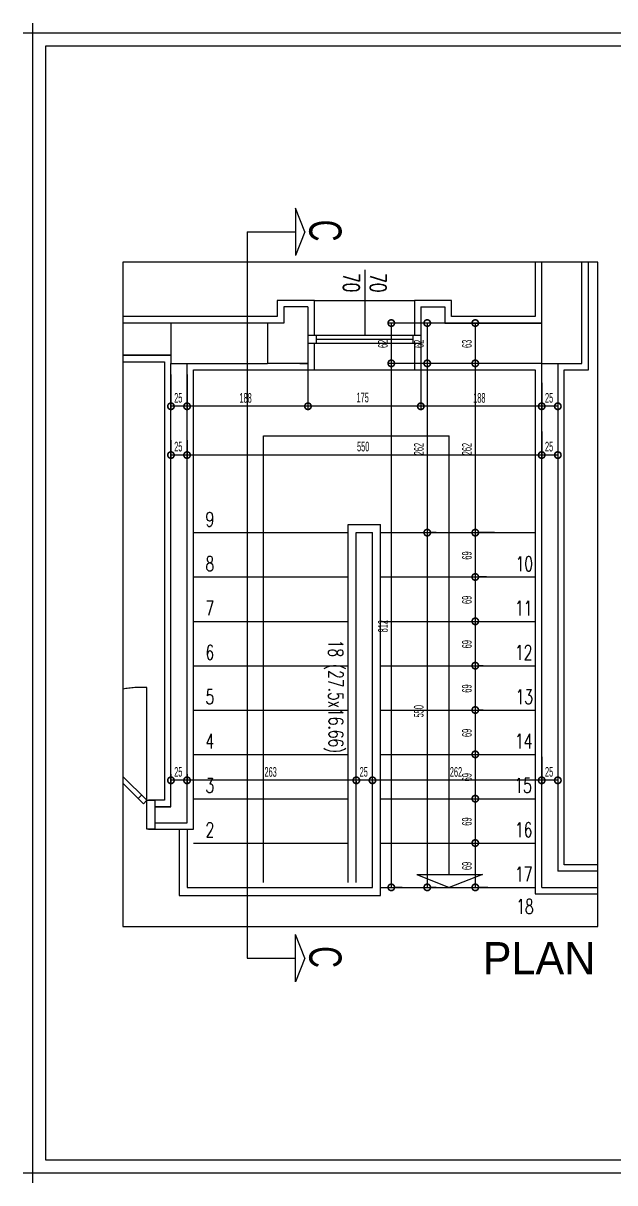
# Model space of a CAD drawing. Extents: x 3907.4 to 3911.57, y -3054.42 to -3053.7.
# Drawn here: x 3911.0988 to 3911.2823, y -3054.4197 to -3054.0601 of the extents above; entities that cross this region are included whole.
import ezdxf

# ---------------------------------------------------------------- set-up
doc = ezdxf.new("R2010")
doc.units = 0
doc.header["$LTSCALE"] = 2
doc.header["$MEASUREMENT"] = 0
doc.linetypes.add('ACAD_ISO04W100', pattern=[30, 24, -3, 0, -3])
doc.linetypes.add('ACAD_ISO07W100', pattern=[3.5, 0.5, -3])
doc.layers.get('0').update_dxf_attribs({"linetype": 'CONTINUOUS'})
for name, color, linetype in [('DOĞRAMA', 2, 'CONTINUOUS'), ('DUVAR', 7, 'CONTINUOUS'), ('KOLON', 3, 'CONTINUOUS'), ('MB', 11, 'CONTINUOUS'), ('OLÇÜ', 6, 'CONTINUOUS'), ('SıVA', 6, 'CONTINUOUS'), ('TARAMA', 9, 'CONTINUOUS'), ('TEXT', 11, 'CONTINUOUS')]:
    doc.layers.add(name, color=color, linetype=linetype)
doc.styles.add('İSİM', font='comicbd.ttf')
doc.styles.add('KAPı-PEN', font='simplex.shx', dxfattribs={"width": 0.7, "height": 10})
doc.styles.add('MAHAL', font='stylu.ttf', dxfattribs={"width": 0.7, "height": 20})
doc.styles.add('ÖLÇÜ', font='stylu.ttf', dxfattribs={"width": 0.5})

msp = doc.modelspace()

# ---------------------------------------------------------------- linework, layer by layer
at = {"color": 0, "linetype": 'ByBlock', "const_width": 0.002}
for points in [[(3911.212986208102, -3054.153318527945, 1), (3911.212986208102, -3054.152818527945, 1)], [(3911.224138085229, -3054.153318527945, 1), (3911.224138085229, -3054.152818527945, 1)], [(3911.239034710914, -3054.153318527945, 1), (3911.239034710914, -3054.152818527945, 1)], [(3911.212986208102, -3054.165318527946, 1), (3911.212986208102, -3054.165818527945, 1)], [(3911.212986208102, -3054.165818527945, 1), (3911.212986208102, -3054.165318527946, 1)], [(3911.224138085229, -3054.165318527946, 1), (3911.224138085229, -3054.165818527945, 1)], [(3911.224138085229, -3054.165818527945, 1), (3911.224138085229, -3054.165318527946, 1)], [(3911.239034710914, -3054.165318527946, 1), (3911.239034710914, -3054.165818527945, 1)], [(3911.239034710914, -3054.165818527945, 1), (3911.239034710914, -3054.165318527946, 1)], [(3911.144888333918, -3054.178881407046, 1), (3911.144388333918, -3054.178881407046, 1)], [(3911.149388333918, -3054.178881407046, 1), (3911.149888333918, -3054.178881407046, 1)], [(3911.149888333918, -3054.178881407046, 1), (3911.149388333918, -3054.178881407046, 1)], [(3911.186888333918, -3054.178881407046, 1), (3911.187388333918, -3054.178881407046, 1)], [(3911.187388333918, -3054.178881407046, 1), (3911.186888333918, -3054.178881407046, 1)], [(3911.221888333918, -3054.178881407046, 1), (3911.222388333917, -3054.178881407046, 1)], [(3911.222388333917, -3054.178881407046, 1), (3911.221888333918, -3054.178881407046, 1)], [(3911.259388333918, -3054.178881407046, 1), (3911.259888333918, -3054.178881407046, 1)], [(3911.259888333918, -3054.178881407046, 1), (3911.259388333918, -3054.178881407046, 1)], [(3911.264388333918, -3054.178881407046, 1), (3911.264888333917, -3054.178881407046, 1)], [(3911.144888333918, -3054.194007746584, 1), (3911.144388333918, -3054.194007746584, 1)], [(3911.149388333918, -3054.194007746584, 1), (3911.149888333918, -3054.194007746584, 1)], [(3911.149888333918, -3054.194007746584, 1), (3911.149388333918, -3054.194007746584, 1)], [(3911.259388333918, -3054.194007746584, 1), (3911.259888333918, -3054.194007746584, 1)], [(3911.259888333918, -3054.194007746584, 1), (3911.259388333918, -3054.194007746584, 1)], [(3911.264388333918, -3054.194007746584, 1), (3911.264888333917, -3054.194007746584, 1)], [(3911.224138085229, -3054.218318527945, 1), (3911.224138085229, -3054.217818527945, 1)], [(3911.224138085229, -3054.217818527945, 1), (3911.224138085229, -3054.218318527945, 1)], [(3911.239034710914, -3054.218318527945, 1), (3911.239034710914, -3054.217818527945, 1)], [(3911.239034710914, -3054.217818527945, 1), (3911.239034710914, -3054.218318527945, 1)], [(3911.239034710914, -3054.231568527945, 1), (3911.239034710914, -3054.232068527946, 1)], [(3911.239034710914, -3054.232068527946, 1), (3911.239034710914, -3054.231568527945, 1)], [(3911.239034710914, -3054.245318527946, 1), (3911.239034710914, -3054.245818527946, 1)], [(3911.239034710914, -3054.245818527946, 1), (3911.239034710914, -3054.245318527946, 1)], [(3911.239034710914, -3054.259568527945, 1), (3911.239034710914, -3054.259068527946, 1)], [(3911.239034710914, -3054.259068527946, 1), (3911.239034710914, -3054.259568527945, 1)], [(3911.239034710914, -3054.272818527946, 1), (3911.239034710914, -3054.273318527945, 1)], [(3911.239034710914, -3054.273318527945, 1), (3911.239034710914, -3054.272818527946, 1)], [(3911.239034710914, -3054.286568527945, 1), (3911.239034710914, -3054.287068527945, 1)], [(3911.239034710914, -3054.287068527945, 1), (3911.239034710914, -3054.286568527945, 1)], [(3911.144888333918, -3054.294874074469, 1), (3911.144388333918, -3054.294874074469, 1)], [(3911.149388333918, -3054.294874074469, 1), (3911.149888333918, -3054.294874074469, 1)], [(3911.149888333918, -3054.294874074469, 1), (3911.149388333918, -3054.294874074469, 1)], [(3911.202388333918, -3054.294874074469, 1), (3911.201888333918, -3054.294874074469, 1)], [(3911.201888333918, -3054.294874074469, 1), (3911.202388333918, -3054.294874074469, 1)], [(3911.206888333918, -3054.294874074469, 1), (3911.207388333918, -3054.294874074469, 1)], [(3911.207388333918, -3054.294874074469, 1), (3911.206888333918, -3054.294874074469, 1)], [(3911.259388333918, -3054.294874074469, 1), (3911.259888333918, -3054.294874074469, 1)], [(3911.259888333918, -3054.294874074469, 1), (3911.259388333918, -3054.294874074469, 1)], [(3911.264388333918, -3054.294874074469, 1), (3911.264888333917, -3054.294874074469, 1)], [(3911.239034710914, -3054.300818527945, 1), (3911.239034710914, -3054.300318527945, 1)], [(3911.239034710914, -3054.300318527945, 1), (3911.239034710914, -3054.300818527945, 1)], [(3911.239034710914, -3054.314568527946, 1), (3911.239034710914, -3054.314068527945, 1)], [(3911.239034710914, -3054.314068527945, 1), (3911.239034710914, -3054.314568527946, 1)], [(3911.212986208102, -3054.327818527946, 1), (3911.212986208102, -3054.328318527946, 1)], [(3911.224138085229, -3054.327818527946, 1), (3911.224138085229, -3054.328318527946, 1)], [(3911.239034710914, -3054.327818527946, 1), (3911.239034710914, -3054.328318527946, 1)]]:
    msp.add_lwpolyline(points, format="xyb", close=True, dxfattribs=at)
at = {"layer": 'DOĞRAMA'}
for p, q in [((3911.20491075802, -3054.156818527946), (3911.20491075802, -3054.13658142033)), ((3911.189138333918, -3054.146068527945), (3911.220138333917, -3054.146068527945)), ((3911.187138333918, -3054.156818527946), (3911.222138333918, -3054.156818527946)), ((3911.189638333918, -3054.156818527946), (3911.189638333918, -3054.159318527945)), ((3911.189638333918, -3054.156818527946), (3911.189638333918, -3054.159318527945)), ((3911.189638333918, -3054.158068527945), (3911.219638333918, -3054.158068527945)), ((3911.219638333918, -3054.156818527946), (3911.219638333918, -3054.159318527945)), ((3911.187138333918, -3054.159318527945), (3911.222138333918, -3054.159318527945)), ((3911.189138333918, -3054.167568527946), (3911.220138333917, -3054.167568527946)), ((3911.137138333918, -3054.301068527946), (3911.129732703598, -3054.293662897626)), ((3911.136077673746, -3054.302129188117), (3911.129732703598, -3054.295784217969)), ((3911.135534018822, -3054.29946421285), (3911.13447335865, -3054.300524873022)), ((3911.137138333918, -3054.301068527946), (3911.136077673746, -3054.302129188117)), ((3911.137138333918, -3054.301068527946), (3911.139638333917, -3054.301068527946)), ((3911.137138333918, -3054.310068527946), (3911.137138333918, -3054.301068527946)), ((3911.139638333917, -3054.301068527946), (3911.139638333917, -3054.310068527946)), ((3911.139638333917, -3054.310068527946), (3911.137138333918, -3054.310068527946))]:
    msp.add_line(p, q, dxfattribs=at)
at = {"layer": 'DOĞRAMA', "linetype": 'ACAD_ISO07W100'}
msp.add_line((3911.137138333918, -3054.301068527946), (3911.137138333918, -3054.266092021763), dxfattribs=at)
msp.add_arc((3911.135638333918, -3054.299591022099), 0.03353256661108787, 87.43615339529136, 100.143624295099, dxfattribs=at)
at = {"layer": 'DUVAR', "color": 7}
for p, q in [((3911.183261078867, -3054.117414387031), (3911.183261078867, -3054.132134387031)), ((3911.186129042531, -3054.124774387031), (3911.183261078867, -3054.117414387031)), ((3911.186129042531, -3054.124774387031), (3911.183261078867, -3054.132134387031))]:
    msp.add_line(p, q, dxfattribs=at)
at = {"layer": 'DUVAR', "color": 7, "linetype": 'ACAD_ISO04W100', "ltscale": 0.5}
for p, q in [((3911.168261078867, -3054.124774387031), (3911.168261078867, -3054.350044912379)), ((3911.168261078867, -3054.124774387031), (3911.183261078867, -3054.124774387031)), ((3911.168261078867, -3054.350044912379), (3911.183261078867, -3054.350044912379))]:
    msp.add_line(p, q, dxfattribs=at)
at = {"layer": 'DUVAR'}
for p, q in [((3911.187138333918, -3054.148068527945), (3911.179638333918, -3054.148068527945)), ((3911.179638333918, -3054.148068527945), (3911.179638333918, -3054.153068527945)), ((3911.187138333918, -3054.148068527945), (3911.187138333918, -3054.165568527946)), ((3911.222138333918, -3054.148068527945), (3911.229638333918, -3054.148068527945)), ((3911.222138333918, -3054.148068527945), (3911.222138333918, -3054.165568527946)), ((3911.229638333918, -3054.148068527945), (3911.229638333918, -3054.153068527945)), ((3911.144638333918, -3054.153068527945), (3911.129732703598, -3054.153068527945)), ((3911.179638333918, -3054.153068527945), (3911.174638333918, -3054.153068527945)), ((3911.259638333918, -3054.153068527945), (3911.229638333918, -3054.153068527945)), ((3911.229638333918, -3054.153068527945), (3911.259638333918, -3054.153068527945)), ((3911.129732703598, -3054.163068527946), (3911.144638333918, -3054.163068527946)), ((3911.144638333918, -3054.163068527946), (3911.129732703598, -3054.163068527946)), ((3911.144638333918, -3054.303068527945), (3911.144638333918, -3054.165568527946)), ((3911.149638333918, -3054.308068527946), (3911.149638333918, -3054.165568527946)), ((3911.187138333918, -3054.165568527946), (3911.174638333918, -3054.165568527946)), ((3911.184638333918, -3054.165568527946), (3911.187138333918, -3054.165568527946)), ((3911.259638333918, -3054.165568527946), (3911.222138333918, -3054.165568527946)), ((3911.259638333918, -3054.328068527946), (3911.259638333918, -3054.165568527946)), ((3911.264638333918, -3054.165568527946), (3911.264638333918, -3054.168068527945)), ((3911.264638333918, -3054.168068527945), (3911.264638333918, -3054.323068527945)), ((3911.264638333918, -3054.198068527945), (3911.264638333918, -3054.198068527945)), ((3911.139638333917, -3054.303068527945), (3911.144638333918, -3054.303068527945)), ((3911.144638333918, -3054.303068527945), (3911.139638333917, -3054.303068527945)), ((3911.139638333917, -3054.303068527945), (3911.139638333917, -3054.308068527946)), ((3911.139638333917, -3054.303068527945), (3911.139638333917, -3054.308068527946)), ((3911.139638333917, -3054.303068527945), (3911.139638333917, -3054.308068527946)), ((3911.139638333917, -3054.308068527946), (3911.149638333918, -3054.308068527946)), ((3911.277013592367, -3054.323068527945), (3911.264638333917, -3054.323068527945)), ((3911.259638333918, -3054.328068527946), (3911.277013592367, -3054.328068527946))]:
    msp.add_line(p, q, dxfattribs=at)
at = {"layer": 'DUVAR', "color": 7, "ltscale": 0.5}
for p, q in [((3911.186129042531, -3054.350044912379), (3911.183261078867, -3054.342684912378)), ((3911.183261078867, -3054.357404912378), (3911.183261078867, -3054.342684912378)), ((3911.186129042531, -3054.350044912379), (3911.183261078867, -3054.357404912378))]:
    msp.add_line(p, q, dxfattribs=at)
at = {"layer": 'KOLON'}
for p, q in [((3911.259638333918, -3054.165568527946), (3911.259638333918, -3054.134182882118)), ((3911.272138333918, -3054.165568527946), (3911.272138333918, -3054.134182882118)), ((3911.144638333918, -3054.153068527945), (3911.144638333918, -3054.165568527946)), ((3911.174638333918, -3054.153068527945), (3911.144638333918, -3054.153068527945)), ((3911.174638333918, -3054.153068527946), (3911.174638333918, -3054.165568527946)), ((3911.144638333918, -3054.165568527946), (3911.174638333918, -3054.165568527946)), ((3911.259638333918, -3054.165568527946), (3911.272138333918, -3054.165568527946))]:
    msp.add_line(p, q, dxfattribs=at)
at = {"layer": 'MB', "color": 2}
for p, q in [((3911.173388333918, -3054.326568527945), (3911.173388333918, -3054.188068527946)), ((3911.173388333918, -3054.188068527946), (3911.230888333918, -3054.188068527946)), ((3911.230888333918, -3054.324068527946), (3911.230888333918, -3054.188068527946)), ((3911.220888333918, -3054.324068527946), (3911.241315669625, -3054.324068527946)), ((3911.220888333918, -3054.324068527946), (3911.230888333918, -3054.328068527946)), ((3911.241315669625, -3054.324068527946), (3911.230888333918, -3054.328068527946))]:
    msp.add_line(p, q, dxfattribs=at)
at = {"layer": 'MB'}
for p, q in [((3911.199638333918, -3054.326568527945), (3911.199638333918, -3054.215568527945)), ((3911.199638333918, -3054.215568527945), (3911.209638333918, -3054.215568527945)), ((3911.209638333918, -3054.330568527946), (3911.209638333918, -3054.215568527945)), ((3911.151638333918, -3054.218068527945), (3911.199638333918, -3054.218068527945)), ((3911.202138333918, -3054.326568527945), (3911.202138333918, -3054.218068527945)), ((3911.202138333918, -3054.218068527945), (3911.207138333918, -3054.218068527945)), ((3911.207138333918, -3054.328068527946), (3911.207138333918, -3054.218068527945)), ((3911.209638333918, -3054.218068527945), (3911.257638333918, -3054.218068527945)), ((3911.151638333918, -3054.231818527946), (3911.199638333918, -3054.231818527946)), ((3911.209638333918, -3054.231818527946), (3911.257638333918, -3054.231818527946)), ((3911.151638333918, -3054.245568527946), (3911.199638333918, -3054.245568527946)), ((3911.209638333918, -3054.245568527946), (3911.257638333918, -3054.245568527946)), ((3911.151638333918, -3054.259318527946), (3911.199638333918, -3054.259318527946)), ((3911.209638333918, -3054.259318527946), (3911.257638333918, -3054.259318527946)), ((3911.151638333918, -3054.273068527945), (3911.199638333918, -3054.273068527945)), ((3911.209638333918, -3054.273068527945), (3911.257638333918, -3054.273068527945)), ((3911.151638333918, -3054.286818527945), (3911.199638333918, -3054.286818527945)), ((3911.209638333918, -3054.286818527945), (3911.257638333918, -3054.286818527945)), ((3911.151638333918, -3054.300568527945), (3911.199638333918, -3054.300568527945)), ((3911.209638333918, -3054.300568527945), (3911.257638333918, -3054.300568527945)), ((3911.147138333918, -3054.310068527946), (3911.147138333918, -3054.330568527946)), ((3911.149638333918, -3054.310068527946), (3911.149638333918, -3054.328068527946)), ((3911.151638333918, -3054.314318527945), (3911.199638333918, -3054.314318527945)), ((3911.209638333918, -3054.314318527945), (3911.257638333918, -3054.314318527945)), ((3911.147138333918, -3054.330568527946), (3911.209638333918, -3054.330568527946)), ((3911.149638333918, -3054.328068527946), (3911.207138333918, -3054.328068527946)), ((3911.199638333918, -3054.330568527946), (3911.202138333918, -3054.330568527946)), ((3911.209638333918, -3054.328068527946), (3911.257638333918, -3054.328068527946))]:
    msp.add_line(p, q, dxfattribs=at)
at = {"layer": 'OLÇÜ', "color": 6}
for p, q in [((3911.227486456791, -3054.153068527945), (3911.211986208102, -3054.153068527945)), ((3911.212986208102, -3054.153068527945), (3911.212986208102, -3054.165568527946)), ((3911.238638333918, -3054.153068527945), (3911.223138085229, -3054.153068527945)), ((3911.224138085229, -3054.153068527945), (3911.224138085229, -3054.165568527946)), ((3911.244524456808, -3054.153068527945), (3911.238034710915, -3054.153068527945)), ((3911.239034710914, -3054.153068527945), (3911.239034710914, -3054.165568527946)), ((3911.187138333918, -3054.165318527946), (3911.187138333918, -3054.179881407045)), ((3911.187138333918, -3054.165318527946), (3911.187138333918, -3054.179881407045)), ((3911.227486456791, -3054.165568527946), (3911.211986208102, -3054.165568527946)), ((3911.227486456791, -3054.165568527946), (3911.211986208102, -3054.165568527946)), ((3911.212986208102, -3054.165568527946), (3911.212986208102, -3054.328068527946)), ((3911.222138333918, -3054.165318527946), (3911.222138333918, -3054.179881407045)), ((3911.222138333918, -3054.165318527946), (3911.222138333918, -3054.179881407045)), ((3911.238638333918, -3054.165568527946), (3911.223138085229, -3054.165568527946)), ((3911.238638333918, -3054.165568527946), (3911.223138085229, -3054.165568527946)), ((3911.224138085229, -3054.165568527946), (3911.224138085229, -3054.218068527945)), ((3911.244524456808, -3054.165568527946), (3911.238034710915, -3054.165568527946)), ((3911.244524456808, -3054.165568527946), (3911.238034710915, -3054.165568527946)), ((3911.239034710914, -3054.165568527946), (3911.239034710914, -3054.218068527945)), ((3911.144638333918, -3054.169068527945), (3911.144638333918, -3054.179881407045)), ((3911.149638333918, -3054.169068527945), (3911.149638333918, -3054.179881407045)), ((3911.149638333918, -3054.169068527945), (3911.149638333918, -3054.179881407045)), ((3911.259638333918, -3054.171568527946), (3911.259638333918, -3054.179881407045)), ((3911.259638333918, -3054.171568527946), (3911.259638333918, -3054.179881407045)), ((3911.264638333918, -3054.171568527946), (3911.264638333918, -3054.179881407045)), ((3911.149638333918, -3054.178881407046), (3911.144638333918, -3054.178881407046)), ((3911.187138333918, -3054.178881407046), (3911.149638333918, -3054.178881407046)), ((3911.222138333918, -3054.178881407046), (3911.187138333918, -3054.178881407046)), ((3911.259638333918, -3054.178881407046), (3911.222138333918, -3054.178881407046)), ((3911.264638333918, -3054.178881407046), (3911.259638333918, -3054.178881407046)), ((3911.259638333918, -3054.186694867484), (3911.259638333918, -3054.195007746584)), ((3911.259638333918, -3054.186694867484), (3911.259638333918, -3054.195007746584)), ((3911.264638333918, -3054.186694867484), (3911.264638333918, -3054.195007746584)), ((3911.144638333918, -3054.18941099118), (3911.144638333918, -3054.195007746584)), ((3911.149638333918, -3054.18941099118), (3911.149638333918, -3054.195007746584)), ((3911.149638333918, -3054.18941099118), (3911.149638333918, -3054.195007746584)), ((3911.149638333918, -3054.194007746584), (3911.144638333918, -3054.194007746584)), ((3911.259638333918, -3054.194007746584), (3911.149638333918, -3054.194007746584)), ((3911.264638333918, -3054.194007746584), (3911.259638333918, -3054.194007746584)), ((3911.224138085229, -3054.218068527945), (3911.224138085229, -3054.328068527946)), ((3911.226891513429, -3054.218068527945), (3911.225138085229, -3054.218068527945)), ((3911.226891513429, -3054.218068527945), (3911.225138085229, -3054.218068527945)), ((3911.233034710915, -3054.218068527945), (3911.238034710915, -3054.218068527945)), ((3911.239034710914, -3054.218068527945), (3911.239034710914, -3054.231818527946)), ((3911.245034710915, -3054.218068527945), (3911.240034710915, -3054.218068527945)), ((3911.239034710914, -3054.231818527946), (3911.239034710914, -3054.245568527946)), ((3911.242522261139, -3054.231818527946), (3911.240034710915, -3054.231818527946)), ((3911.242522261139, -3054.231818527946), (3911.240034710915, -3054.231818527946)), ((3911.239034710914, -3054.245568527946), (3911.239034710914, -3054.259318527946)), ((3911.239638333918, -3054.245568527946), (3911.240034710915, -3054.245568527946)), ((3911.239638333918, -3054.245568527946), (3911.240034710915, -3054.245568527946)), ((3911.239034710914, -3054.259318527946), (3911.239034710914, -3054.273068527945)), ((3911.241477737315, -3054.259318527946), (3911.240034710915, -3054.259318527946)), ((3911.241477737315, -3054.259318527946), (3911.240034710915, -3054.259318527946)), ((3911.239034710914, -3054.273068527945), (3911.239034710914, -3054.286818527945)), ((3911.241477737315, -3054.273068527945), (3911.240034710915, -3054.273068527945)), ((3911.241477737315, -3054.273068527945), (3911.240034710915, -3054.273068527945)), ((3911.239034710914, -3054.286818527945), (3911.239034710914, -3054.300568527945)), ((3911.239638333918, -3054.286818527945), (3911.240034710915, -3054.286818527945)), ((3911.239638333918, -3054.286818527945), (3911.240034710915, -3054.286818527945)), ((3911.259638333918, -3054.287561195369), (3911.259638333918, -3054.295874074468)), ((3911.259638333918, -3054.287561195369), (3911.259638333918, -3054.295874074468)), ((3911.264638333918, -3054.287561195369), (3911.264638333918, -3054.295874074468)), ((3911.144638333918, -3054.292954051518), (3911.144638333918, -3054.295874074468)), ((3911.149638333918, -3054.294874074469), (3911.144638333918, -3054.294874074469)), ((3911.149638333918, -3054.292954051518), (3911.149638333918, -3054.295874074468)), ((3911.149638333918, -3054.292954051518), (3911.149638333918, -3054.295874074468)), ((3911.202138333918, -3054.294874074469), (3911.149638333918, -3054.294874074469)), ((3911.207138333918, -3054.294874074469), (3911.202138333918, -3054.294874074469)), ((3911.202138333918, -3054.295172578211), (3911.202138333918, -3054.295874074468)), ((3911.202138333918, -3054.295172578211), (3911.202138333918, -3054.295874074468)), ((3911.259638333918, -3054.294874074469), (3911.207138333918, -3054.294874074469)), ((3911.207138333918, -3054.295172578211), (3911.207138333918, -3054.295874074468)), ((3911.207138333918, -3054.295172578211), (3911.207138333918, -3054.295874074468)), ((3911.264638333918, -3054.294874074469), (3911.259638333918, -3054.294874074469)), ((3911.239034710914, -3054.300568527945), (3911.239034710914, -3054.314318527945)), ((3911.24022431196, -3054.300568527945), (3911.240034710915, -3054.300568527945)), ((3911.24022431196, -3054.300568527945), (3911.240034710915, -3054.300568527945)), ((3911.239034710914, -3054.314318527945), (3911.239034710914, -3054.328068527946)), ((3911.24022431196, -3054.314318527945), (3911.240034710915, -3054.314318527945)), ((3911.24022431196, -3054.314318527945), (3911.240034710915, -3054.314318527945)), ((3911.216390965757, -3054.328068527946), (3911.213986208103, -3054.328068527946)), ((3911.226891513429, -3054.328068527946), (3911.225138085229, -3054.328068527946)), ((3911.242940069591, -3054.328068527946), (3911.240034710915, -3054.328068527946))]:
    msp.add_line(p, q, dxfattribs=at)
at = {"layer": 'SıVA'}
for p, q in [((3911.257638333918, -3054.134182882118), (3911.257638333918, -3054.151068527945)), ((3911.274138333918, -3054.167568527946), (3911.274138333918, -3054.134182882118)), ((3911.189138333918, -3054.146068527945), (3911.177638333917, -3054.146068527945)), ((3911.177638333917, -3054.146068527945), (3911.177638333917, -3054.151068527945)), ((3911.189138333918, -3054.156818527946), (3911.189138333918, -3054.146068527945)), ((3911.231638333918, -3054.146068527945), (3911.220138333917, -3054.146068527945)), ((3911.220138333917, -3054.146068527945), (3911.220138333917, -3054.156818527946)), ((3911.231638333918, -3054.151068527945), (3911.231638333918, -3054.146068527945)), ((3911.177638333917, -3054.151068527945), (3911.129732703598, -3054.151068527945)), ((3911.257638333918, -3054.151068527945), (3911.231638333918, -3054.151068527945)), ((3911.189138333918, -3054.167568527946), (3911.189138333918, -3054.159318527945)), ((3911.220138333917, -3054.159318527945), (3911.220138333917, -3054.167568527946)), ((3911.129732703598, -3054.165068527946), (3911.142638333918, -3054.165068527946)), ((3911.142638333918, -3054.165068527946), (3911.142638333918, -3054.301068527946)), ((3911.151638333918, -3054.167568527946), (3911.189138333918, -3054.167568527946)), ((3911.151638333918, -3054.310068527946), (3911.151638333918, -3054.167568527946)), ((3911.220138333917, -3054.167568527946), (3911.257638333918, -3054.167568527946)), ((3911.257638333918, -3054.167568527946), (3911.257638333918, -3054.330068527946)), ((3911.266638333918, -3054.167568527946), (3911.274138333918, -3054.167568527946)), ((3911.266638333918, -3054.321068527945), (3911.266638333918, -3054.167568527946)), ((3911.142638333918, -3054.301068527946), (3911.137638333917, -3054.301068527946)), ((3911.137638333917, -3054.310068527946), (3911.151638333918, -3054.310068527946)), ((3911.277013592367, -3054.321068527945), (3911.266638333918, -3054.321068527945)), ((3911.257638333918, -3054.330068527946), (3911.277013592367, -3054.330068527946))]:
    msp.add_line(p, q, dxfattribs=at)
at = {"layer": 'TARAMA', "linetype": 'ACAD_ISO07W100', "ltscale": 1.5}
for p, q in [((3911.277013592367, -3054.134182882118), (3911.129732703598, -3054.134182882118)), ((3911.129732703598, -3054.134182882118), (3911.129732703598, -3054.340216508336)), ((3911.277013592367, -3054.340216508336), (3911.277013592367, -3054.134182882118)), ((3911.129732703598, -3054.340216508336), (3911.277013592367, -3054.340216508336))]:
    msp.add_line(p, q, dxfattribs=at)
at = {"layer": 'TEXT', "color": 30}
for p, q in [((3911.101807748976, -3054.419684015943), (3911.101807748976, -3054.060082252563)), ((3911.098807748976, -3054.063082252564), (3911.568285248736, -3054.063082252564)), ((3911.568285248736, -3054.416684015943), (3911.098807748976, -3054.416684015943))]:
    msp.add_line(p, q, dxfattribs=at)
at = {"layer": 'TEXT', "color": 5, "ltscale": 50}
for p, q in [((3911.105807748976, -3054.067082252564), (3911.561285248736, -3054.067082252564)), ((3911.105807748976, -3054.412684015943), (3911.105807748976, -3054.067082252564)), ((3911.561285248736, -3054.412684015943), (3911.105807748976, -3054.412684015943))]:
    msp.add_line(p, q, dxfattribs=at)

# ---------------------------------------------------------------- texts
at = {"layer": 'DOĞRAMA', "style": 'KAPı-PEN', "width": 0.7}
for p in [(3911.198102747889, -3054.137546207166), (3911.206428528526, -3054.137585182852)]:
    msp.add_text('70', height=0.005, rotation=270, dxfattribs=at).set_placement(p)
at = {"layer": 'DUVAR', "color": 7, "style": 'MAHAL', "width": 0.7}
msp.add_text('C', height=0.009999999999999998, rotation=270, dxfattribs=at).set_placement((3911.187546122029, -3054.121026085208))
at = {"layer": 'DUVAR', "color": 7, "ltscale": 0.5, "style": 'MAHAL', "width": 0.7}
msp.add_text('C', height=0.009999999999999998, rotation=270, dxfattribs=at).set_placement((3911.187546122029, -3054.346296610555))
at = {"layer": 'MB', "color": 6, "style": 'KAPı-PEN', "width": 0.7}
for s, p in [('9', (3911.155356122613, -3054.216215689559)), ('8', (3911.155356122613, -3054.229965689559)), ('10', (3911.251537211889, -3054.229965689559)), ('7', (3911.155356122613, -3054.243715689559)), ('11', (3911.251353878556, -3054.243715689559)), ('6', (3911.155356122613, -3054.257465689559)), ('12', (3911.251353878556, -3054.257465689559)), ('5', (3911.155356122613, -3054.27121568956)), ('13', (3911.251537211889, -3054.27121568956)), ('4', (3911.155356122613, -3054.28496568956)), ('14', (3911.251353878556, -3054.28496568956)), ('3', (3911.155356122613, -3054.298715689559)), ('15', (3911.251170545222, -3054.298715689559)), ('2', (3911.155356122613, -3054.312465689559)), ('16', (3911.251353878556, -3054.312465689559)), ('17', (3911.251353878556, -3054.326215689559)), ('18', (3911.251764810307, -3054.336250031472))]:
    msp.add_text(s, height=0.004500000000000001, dxfattribs=at).set_placement(p)
msp.add_text('18 (27.5x16.66)', height=0.004500000000000001, rotation=270, dxfattribs=at).set_placement((3911.193560804018, -3054.251280104771))
at = {"layer": 'MB', "style": 'İSİM'}
msp.add_text('PLAN', height=0.01, dxfattribs=at).set_placement((3911.241350904219, -3054.355032468156))
at = {"layer": 'OLÇÜ', "color": 62, "style": 'ÖLÇÜ', "width": 0.5}
for s, p in [('62', (3911.211874202246, -3054.160789428385)), ('62', (3911.223026079372, -3054.160789428385)), ('63', (3911.237922705058, -3054.160785035998)), ('262', (3911.223026079372, -3054.194062488414)), ('262', (3911.237922705058, -3054.194062488414)), ('69', (3911.237922705058, -3054.226431997931)), ('69', (3911.237922705058, -3054.240181997931)), ('812', (3911.211882987019, -3054.248998249761)), ('69', (3911.237922705058, -3054.253931997931)), ('69', (3911.237922705058, -3054.267681997931)), ('550', (3911.22299752886, -3054.275348176554)), ('69', (3911.237922705058, -3054.281431997931)), ('69', (3911.237922705058, -3054.295181997931)), ('69', (3911.237922705058, -3054.308931997931)), ('69', (3911.237922705058, -3054.322681997931))]:
    msp.add_text(s, height=0.003, rotation=90, dxfattribs=at).set_placement(p)
for s, p in [('25', (3911.145655903464, -3054.177751831643)), ('188', (3911.165880281209, -3054.177778185962)), ('175', (3911.202191225572, -3054.177666180105)), ('188', (3911.238380281209, -3054.177778185962)), ('25', (3911.260655903464, -3054.177751831643)), ('25', (3911.145655903464, -3054.192878171182)), ('550', (3911.202358685309, -3054.192867190215)), ('25', (3911.260655903464, -3054.192878171182)), ('25', (3911.145655903464, -3054.293744499066)), ('263', (3911.173648765836, -3054.293762068612)), ('25', (3911.203155903464, -3054.293744499066)), ('262', (3911.231144373449, -3054.293762068612)), ('25', (3911.260655903464, -3054.293744499066))]:
    msp.add_text(s, height=0.003, dxfattribs=at).set_placement(p)

doc.saveas('drawing.dxf')
